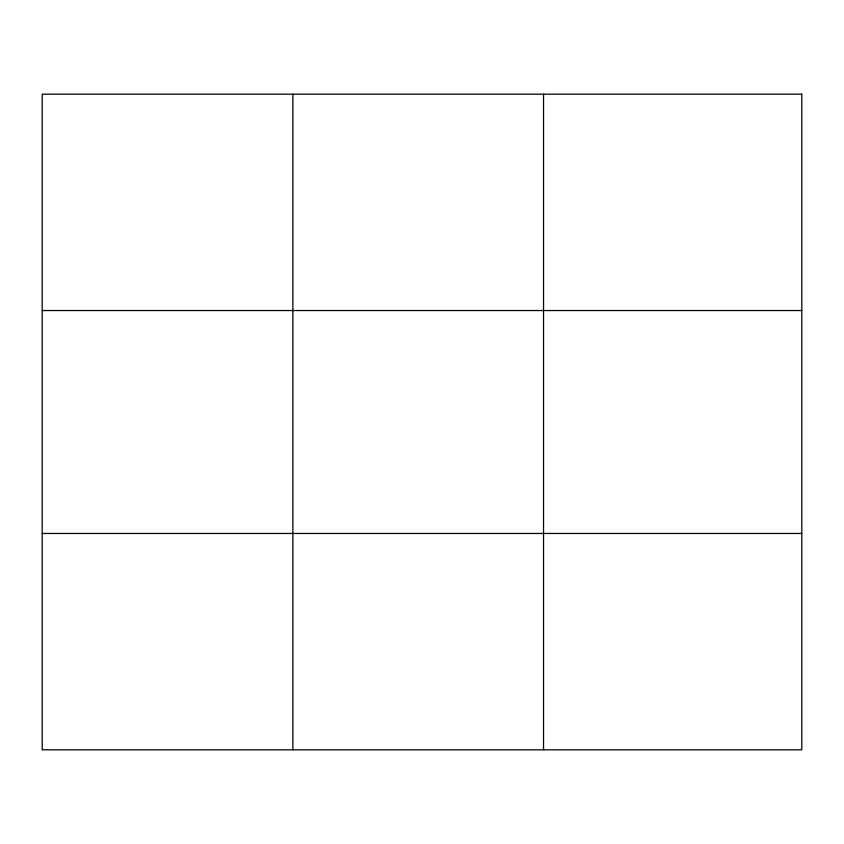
<?xml version="1.0" encoding="UTF-8"?>
<svg xmlns="http://www.w3.org/2000/svg" width="844" height="844" viewBox="0 0 844 844"><rect width="100%" height="100%" fill="white"/><g stroke="black" fill="none" stroke-linecap="round" stroke-linejoin="round"><path stroke-width="1.27" d="M292.868 749.82L292.868 94.18M543.536 749.82L543.536 94.18M42.2 310.539L801.8 310.539M42.2 533.461L801.8 533.461M801.8 94.18L801.8 749.82L42.2 749.82L42.2 94.18L801.8 94.18"/></g></svg>
